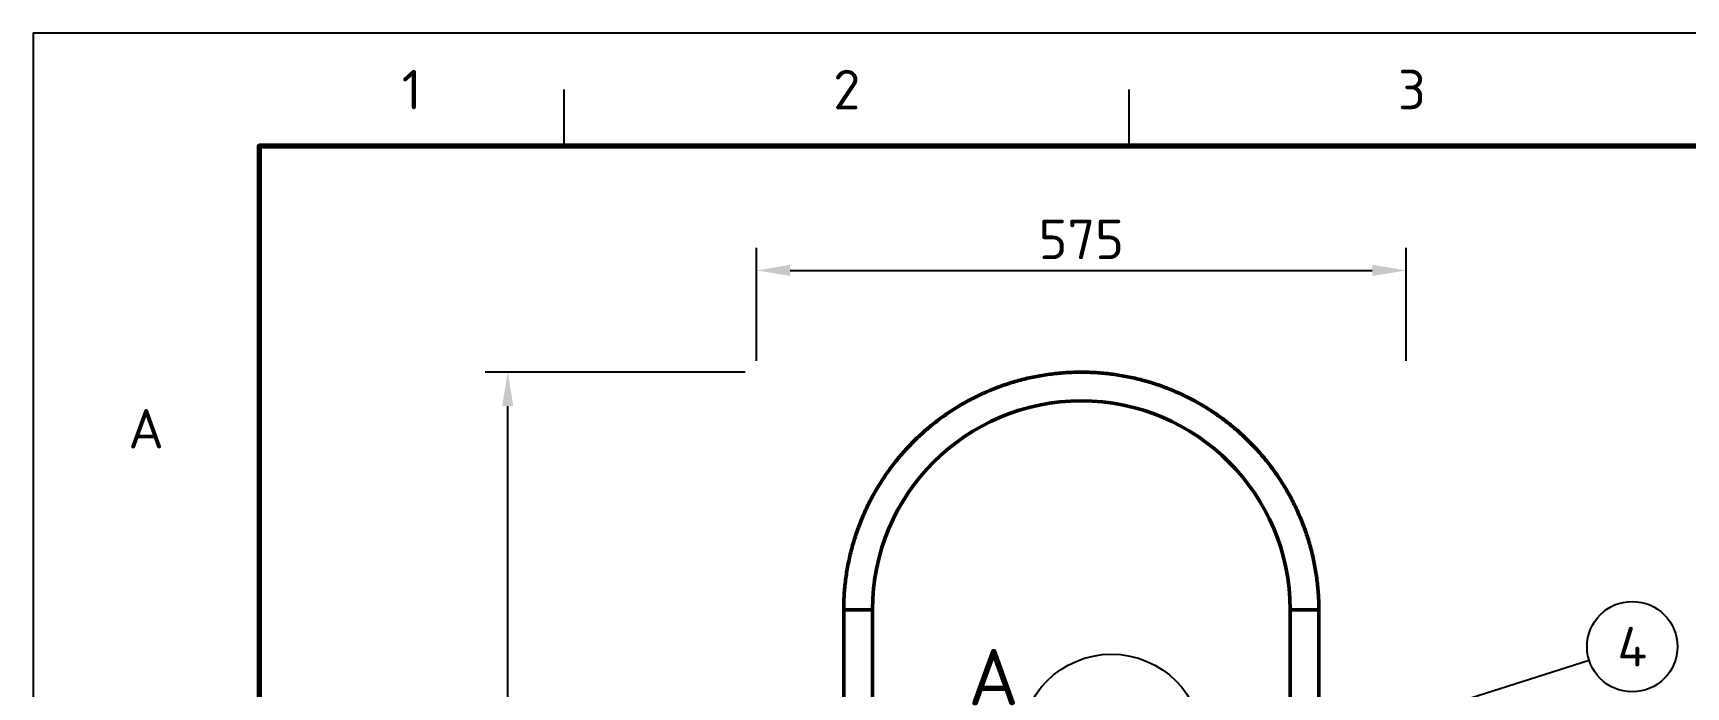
# Model space of a CAD drawing. Header units: millimetres. Extents: x 0 to 594, y 0 to 420.
# Drawn here: x 0 to 146.2, y 362.2 to 420 of the extents above; entities that cross this region are included whole.
import ezdxf
from ezdxf.enums import TextEntityAlignment as Align

# ---------------------------------------------------------------- set-up
doc = ezdxf.new("R2010")
doc.units = ezdxf.units.MM
doc.linetypes.add('ISO02-TRAZOS', pattern=[3.75, 3, -0.75])
for name, color, linetype, lineweight in [('01-VISIBLE', 7, 'CONTINUOUS', 50), ('02-OCULTA', 4, 'ISO02-TRAZOS', 25), ('04-COTA', 3, 'CONTINUOUS', 25), ('06-TEXTO', 7, 'CONTINUOUS', 25), ('07-RECUADRO', 7, 'CONTINUOUS', 70), ('08-FINA', 5, 'CONTINUOUS', 25)]:
    doc.layers.add(name, color=color, linetype=linetype, lineweight=lineweight)
doc.styles.add('ISO3098', font='isocpeur.ttf')
doc.dimstyles.new('FLAMA-ISO', dxfattribs={"dimtxt": 3.5, "dimasz": 3, "dimexe": 2, "dimexo": 1, "dimgap": 1, "dimtad": 1, "dimdec": 1, "dimtxsty": 'ISO3098', "dimcen": 2.5, "dimclrd": 3, "dimclre": 3, "dimclrt": 3, "dimazin": 3, "dimtfac": 1, "dimtmove": 0, "dimatfit": 3, "dimlwd": 25, "dimlwe": 25})

msp = doc.modelspace()

# ---------------------------------------------------------------- linework, layer by layer
at = {"layer": '01-VISIBLE'}
for p, q in [((71.73, 352.687), (71.73, 368.98)), ((74.27, 355.576), (74.27, 368.98)), ((111.23, 339.195), (111.23, 368.98)), ((113.77, 275.5), (113.77, 368.98))]:
    msp.add_line(p, q, dxfattribs=at)
for points in [[(71.73, 368.98), (71.731, 369.145), (71.733, 369.31), (71.736, 369.475), (71.74, 369.64), (71.746, 369.805), (71.753, 369.97), (71.762, 370.135), (71.771, 370.3), (71.782, 370.465), (71.795, 370.629), (71.808, 370.794), (71.823, 370.958), (71.839, 371.122), (71.857, 371.287), (71.876, 371.451), (71.896, 371.615), (71.917, 371.778), (71.94, 371.942), (71.964, 372.105), (71.989, 372.268), (72.015, 372.431), (72.043, 372.594), (72.072, 372.756), (72.102, 372.919), (72.134, 373.081), (72.167, 373.243), (72.201, 373.404), (72.236, 373.565), (72.273, 373.726), (72.311, 373.887), (72.35, 374.047), (72.39, 374.207), (72.432, 374.367), (72.475, 374.527), (72.519, 374.686), (72.565, 374.844), (72.611, 375.003), (72.659, 375.161), (72.708, 375.318), (72.759, 375.476), (72.81, 375.632), (72.863, 375.789), (72.917, 375.945), (72.973, 376.1), (73.029, 376.255), (73.087, 376.41), (73.146, 376.564), (73.206, 376.718), (73.267, 376.871), (73.33, 377.024), (73.394, 377.176), (73.459, 377.328), (73.525, 377.479), (73.592, 377.63), (73.661, 377.78), (73.731, 377.93), (73.801, 378.079), (73.873, 378.228), (73.947, 378.375), (74.021, 378.523), (74.097, 378.67), (74.173, 378.816), (74.251, 378.961), (74.33, 379.106), (74.41, 379.251), (74.491, 379.395), (74.574, 379.538), (74.657, 379.68), (74.742, 379.822), (74.828, 379.963), (74.914, 380.103), (75.002, 380.243), (75.091, 380.382), (75.181, 380.52), (75.273, 380.658), (75.365, 380.795), (75.458, 380.931), (75.552, 381.067), (75.648, 381.201), (75.744, 381.335), (75.842, 381.468), (75.941, 381.601), (76.04, 381.732), (76.141, 381.863), (76.243, 381.993), (76.345, 382.123), (76.449, 382.251), (76.554, 382.379), (76.66, 382.505), (76.766, 382.631), (76.874, 382.757), (76.983, 382.881), (77.092, 383.004), (77.203, 383.127), (77.315, 383.248), (77.427, 383.369), (77.541, 383.489), (77.655, 383.608), (77.77, 383.726), (77.887, 383.843), (78.004, 383.96), (78.122, 384.075), (78.241, 384.189), (78.361, 384.303), (78.482, 384.415), (78.603, 384.527), (78.726, 384.638), (78.849, 384.747), (78.973, 384.856), (79.099, 384.964), (79.225, 385.07), (79.351, 385.176), (79.479, 385.281), (79.607, 385.385), (79.737, 385.487), (79.867, 385.589), (79.998, 385.69), (80.129, 385.789), (80.262, 385.888), (80.395, 385.986), (80.529, 386.082), (80.663, 386.178), (80.799, 386.272), (80.935, 386.365), (81.072, 386.457), (81.21, 386.549), (81.348, 386.639), (81.487, 386.728), (81.627, 386.816), (81.767, 386.902), (81.908, 386.988), (82.05, 387.073), (82.192, 387.156), (82.335, 387.239), (82.479, 387.32), (82.624, 387.4), (82.769, 387.479), (82.914, 387.557), (83.06, 387.633), (83.207, 387.709), (83.355, 387.783), (83.502, 387.857), (83.651, 387.929), (83.8, 387.999), (83.95, 388.069), (84.1, 388.138), (84.251, 388.205), (84.402, 388.271), (84.554, 388.336), (84.706, 388.4), (84.859, 388.463), (85.012, 388.524), (85.166, 388.584), (85.32, 388.643), (85.475, 388.701), (85.63, 388.757), (85.785, 388.813), (85.941, 388.867), (86.098, 388.92), (86.254, 388.971), (86.412, 389.022), (86.569, 389.071), (86.727, 389.119), (86.886, 389.165), (87.044, 389.211), (87.203, 389.255), (87.363, 389.298), (87.523, 389.34), (87.683, 389.38), (87.843, 389.419), (88.004, 389.457), (88.165, 389.494), (88.326, 389.529), (88.487, 389.563), (88.649, 389.596), (88.811, 389.628), (88.974, 389.658), (89.136, 389.687), (89.299, 389.715), (89.462, 389.741), (89.625, 389.766), (89.788, 389.79), (89.952, 389.813), (90.115, 389.834), (90.279, 389.854), (90.443, 389.873), (90.608, 389.891), (90.772, 389.907), (90.936, 389.922), (91.101, 389.935), (91.265, 389.948), (91.43, 389.959), (91.595, 389.968), (91.76, 389.977), (91.925, 389.984), (92.09, 389.99), (92.255, 389.994), (92.42, 389.997), (92.585, 389.999), (92.75, 390), (92.915, 389.999), (93.08, 389.997), (93.245, 389.994), (93.41, 389.99), (93.575, 389.984), (93.74, 389.977), (93.905, 389.968), (94.07, 389.959), (94.235, 389.948), (94.399, 389.935), (94.564, 389.922), (94.728, 389.907), (94.892, 389.891), (95.057, 389.873), (95.221, 389.854), (95.385, 389.834), (95.548, 389.813), (95.712, 389.79), (95.875, 389.766), (96.038, 389.741), (96.201, 389.715), (96.364, 389.687), (96.526, 389.658), (96.689, 389.628), (96.851, 389.596), (97.013, 389.563), (97.174, 389.529), (97.335, 389.494), (97.496, 389.457), (97.657, 389.419), (97.817, 389.38), (97.977, 389.34), (98.137, 389.298), (98.297, 389.255), (98.456, 389.211), (98.614, 389.165), (98.773, 389.119), (98.931, 389.071), (99.088, 389.022), (99.246, 388.971), (99.402, 388.92), (99.559, 388.867), (99.715, 388.813), (99.87, 388.757), (100.025, 388.701), (100.18, 388.643), (100.334, 388.584), (100.488, 388.524), (100.641, 388.463), (100.794, 388.4), (100.946, 388.336), (101.098, 388.271), (101.249, 388.205), (101.4, 388.138), (101.55, 388.069), (101.7, 387.999), (101.849, 387.929), (101.998, 387.857), (102.145, 387.783), (102.293, 387.709), (102.44, 387.633), (102.586, 387.557), (102.731, 387.479), (102.876, 387.4), (103.021, 387.32), (103.165, 387.239), (103.308, 387.156), (103.45, 387.073), (103.592, 386.988), (103.733, 386.902), (103.873, 386.816), (104.013, 386.728), (104.152, 386.639), (104.29, 386.549), (104.428, 386.457), (104.565, 386.365), (104.701, 386.272), (104.837, 386.178), (104.971, 386.082), (105.105, 385.986), (105.238, 385.888), (105.371, 385.789), (105.502, 385.69), (105.633, 385.589), (105.763, 385.487), (105.893, 385.385), (106.021, 385.281), (106.149, 385.176), (106.275, 385.07), (106.401, 384.964), (106.527, 384.856), (106.651, 384.747), (106.774, 384.638), (106.897, 384.527), (107.018, 384.415), (107.139, 384.303), (107.259, 384.189), (107.378, 384.075), (107.496, 383.96), (107.613, 383.843), (107.73, 383.726), (107.845, 383.608), (107.959, 383.489), (108.073, 383.369), (108.185, 383.248), (108.297, 383.127), (108.408, 383.004), (108.517, 382.881), (108.626, 382.757), (108.734, 382.631), (108.84, 382.505), (108.946, 382.379), (109.051, 382.251), (109.155, 382.123), (109.257, 381.993), (109.359, 381.863), (109.46, 381.732), (109.559, 381.601), (109.658, 381.468), (109.756, 381.335), (109.852, 381.201), (109.948, 381.067), (110.042, 380.931), (110.135, 380.795), (110.228, 380.658), (110.319, 380.52), (110.409, 380.382), (110.498, 380.243), (110.586, 380.103), (110.673, 379.963), (110.758, 379.822), (110.843, 379.68), (110.926, 379.538), (111.009, 379.395), (111.09, 379.251), (111.17, 379.106), (111.249, 378.961), (111.327, 378.816), (111.403, 378.67), (111.479, 378.523), (111.553, 378.375), (111.627, 378.228), (111.699, 378.079), (111.769, 377.93), (111.839, 377.78), (111.908, 377.63), (111.975, 377.479), (112.041, 377.328), (112.106, 377.176), (112.17, 377.024), (112.233, 376.871), (112.294, 376.718), (112.354, 376.564), (112.413, 376.41), (112.471, 376.255), (112.527, 376.1), (112.583, 375.945), (112.637, 375.789), (112.69, 375.632), (112.741, 375.476), (112.792, 375.318), (112.841, 375.161), (112.889, 375.003), (112.935, 374.844), (112.981, 374.686), (113.025, 374.527), (113.068, 374.367), (113.11, 374.207), (113.15, 374.047), (113.189, 373.887), (113.227, 373.726), (113.264, 373.565), (113.299, 373.404), (113.333, 373.243), (113.366, 373.081), (113.398, 372.919), (113.428, 372.756), (113.457, 372.594), (113.485, 372.431), (113.511, 372.268), (113.536, 372.105), (113.56, 371.942), (113.583, 371.778), (113.604, 371.615), (113.624, 371.451), (113.643, 371.287), (113.661, 371.122), (113.677, 370.958), (113.692, 370.794), (113.705, 370.629), (113.718, 370.465), (113.729, 370.3), (113.738, 370.135), (113.747, 369.97), (113.754, 369.805), (113.76, 369.64), (113.764, 369.475), (113.767, 369.31), (113.769, 369.145), (113.77, 368.98)], [(71.73, 368.98), (71.781, 368.98), (71.832, 368.98), (71.882, 368.98), (71.933, 368.98), (71.984, 368.98), (72.035, 368.98), (72.086, 368.98), (72.136, 368.98), (72.187, 368.98), (72.238, 368.98), (72.289, 368.98), (72.34, 368.98), (72.39, 368.98), (72.441, 368.98), (72.492, 368.98), (72.543, 368.98), (72.594, 368.98), (72.644, 368.98), (72.695, 368.98), (72.746, 368.98), (72.797, 368.98), (72.848, 368.98), (72.898, 368.98), (72.949, 368.98), (73, 368.98), (73.051, 368.98), (73.102, 368.98), (73.152, 368.98), (73.203, 368.98), (73.254, 368.98), (73.305, 368.98), (73.356, 368.98), (73.406, 368.98), (73.457, 368.98), (73.508, 368.98), (73.559, 368.98), (73.61, 368.98), (73.66, 368.98), (73.711, 368.98), (73.762, 368.98), (73.813, 368.98), (73.864, 368.98), (73.914, 368.98), (73.965, 368.98), (74.016, 368.98), (74.067, 368.98), (74.118, 368.98), (74.168, 368.98), (74.219, 368.98), (74.27, 368.98)], [(111.23, 368.98), (111.281, 368.98), (111.332, 368.98), (111.382, 368.98), (111.433, 368.98), (111.484, 368.98), (111.535, 368.98), (111.586, 368.98), (111.636, 368.98), (111.687, 368.98), (111.738, 368.98), (111.789, 368.98), (111.84, 368.98), (111.89, 368.98), (111.941, 368.98), (111.992, 368.98), (112.043, 368.98), (112.094, 368.98), (112.144, 368.98), (112.195, 368.98), (112.246, 368.98), (112.297, 368.98), (112.348, 368.98), (112.398, 368.98), (112.449, 368.98), (112.5, 368.98), (112.551, 368.98), (112.602, 368.98), (112.652, 368.98), (112.703, 368.98), (112.754, 368.98), (112.805, 368.98), (112.856, 368.98), (112.906, 368.98), (112.957, 368.98), (113.008, 368.98), (113.059, 368.98), (113.11, 368.98), (113.16, 368.98), (113.211, 368.98), (113.262, 368.98), (113.313, 368.98), (113.364, 368.98), (113.414, 368.98), (113.465, 368.98), (113.516, 368.98), (113.567, 368.98), (113.618, 368.98), (113.668, 368.98), (113.719, 368.98), (113.77, 368.98)]]:
    msp.add_lwpolyline(points, dxfattribs=at)
msp.add_arc((92.75, 368.98), 18.48, 0, 180, dxfattribs=at)
at = {"layer": '02-OCULTA'}
for points in [[(74.27, 368.98), (74.219, 368.98), (74.168, 368.98), (74.118, 368.98), (74.067, 368.98), (74.016, 368.98), (73.965, 368.98), (73.914, 368.98), (73.864, 368.98), (73.813, 368.98), (73.762, 368.98), (73.711, 368.98), (73.66, 368.98), (73.61, 368.98), (73.559, 368.98), (73.508, 368.98), (73.457, 368.98), (73.406, 368.98), (73.356, 368.98), (73.305, 368.98), (73.254, 368.98), (73.203, 368.98), (73.152, 368.98), (73.102, 368.98), (73.051, 368.98), (73, 368.98), (72.949, 368.98), (72.898, 368.98), (72.848, 368.98), (72.797, 368.98), (72.746, 368.98), (72.695, 368.98), (72.644, 368.98), (72.594, 368.98), (72.543, 368.98), (72.492, 368.98), (72.441, 368.98), (72.39, 368.98), (72.34, 368.98), (72.289, 368.98), (72.238, 368.98), (72.187, 368.98), (72.136, 368.98), (72.086, 368.98), (72.035, 368.98), (71.984, 368.98), (71.933, 368.98), (71.882, 368.98), (71.832, 368.98), (71.781, 368.98), (71.73, 368.98)], [(113.77, 368.98), (113.719, 368.98), (113.668, 368.98), (113.618, 368.98), (113.567, 368.98), (113.516, 368.98), (113.465, 368.98), (113.414, 368.98), (113.364, 368.98), (113.313, 368.98), (113.262, 368.98), (113.211, 368.98), (113.16, 368.98), (113.11, 368.98), (113.059, 368.98), (113.008, 368.98), (112.957, 368.98), (112.906, 368.98), (112.856, 368.98), (112.805, 368.98), (112.754, 368.98), (112.703, 368.98), (112.652, 368.98), (112.602, 368.98), (112.551, 368.98), (112.5, 368.98), (112.449, 368.98), (112.398, 368.98), (112.348, 368.98), (112.297, 368.98), (112.246, 368.98), (112.195, 368.98), (112.144, 368.98), (112.094, 368.98), (112.043, 368.98), (111.992, 368.98), (111.941, 368.98), (111.89, 368.98), (111.84, 368.98), (111.789, 368.98), (111.738, 368.98), (111.687, 368.98), (111.636, 368.98), (111.586, 368.98), (111.535, 368.98), (111.484, 368.98), (111.433, 368.98), (111.382, 368.98), (111.332, 368.98), (111.281, 368.98), (111.23, 368.98)]]:
    msp.add_lwpolyline(points, dxfattribs=at)
at = {"layer": '07-RECUADRO'}
msp.add_lwpolyline([(20, 10), (584, 10), (584, 410), (20, 410)], close=True, dxfattribs=at)
at = {"layer": '08-FINA'}
for p, q in [((47, 410), (47, 415)), ((97, 410), (97, 415)), ((137.688, 364.503), (92.75, 350.215))]:
    msp.add_line(p, q, dxfattribs=at)
msp.add_lwpolyline([(0, 0), (594, 0), (594, 420), (0, 420)], close=True, dxfattribs=at)
for centre, radius in [((141.5, 365.715), 4), ((95.422, 356.995), 8.053)]:
    msp.add_circle(centre, radius, dxfattribs=at)

# ---------------------------------------------------------------- texts
at = {"layer": '06-TEXTO', "style": 'ISO3098'}
for s, height, p in [('1', 3.5, (33.5, 415)), ('2', 3.5, (72, 415)), ('3', 3.5, (122, 415)), ('A', 3.5, (10, 385)), ('4', 3.5, (141.5, 365.715)), ('A', 5, (84.985, 363.021))]:
    msp.add_text(s, height=height, dxfattribs=at).set_placement(p, align=Align.MIDDLE_CENTER)

# ---------------------------------------------------------------- dimensions: what is measured, and where the dimension line sits
at = {"layer": '04-COTA'}
msp.add_linear_dim(base=(64, 399), p1=(64, 390), p2=(121.5, 390), dimstyle='FLAMA-ISO', override={"dimlfac": 10}, dxfattribs=at).render()
msp.add_linear_dim(base=(42, 255), p1=(64, 255), p2=(64, 390), angle=90, dimstyle='FLAMA-ISO', override={"dimlfac": 10}, dxfattribs=at).render()

doc.saveas('drawing.dxf')
